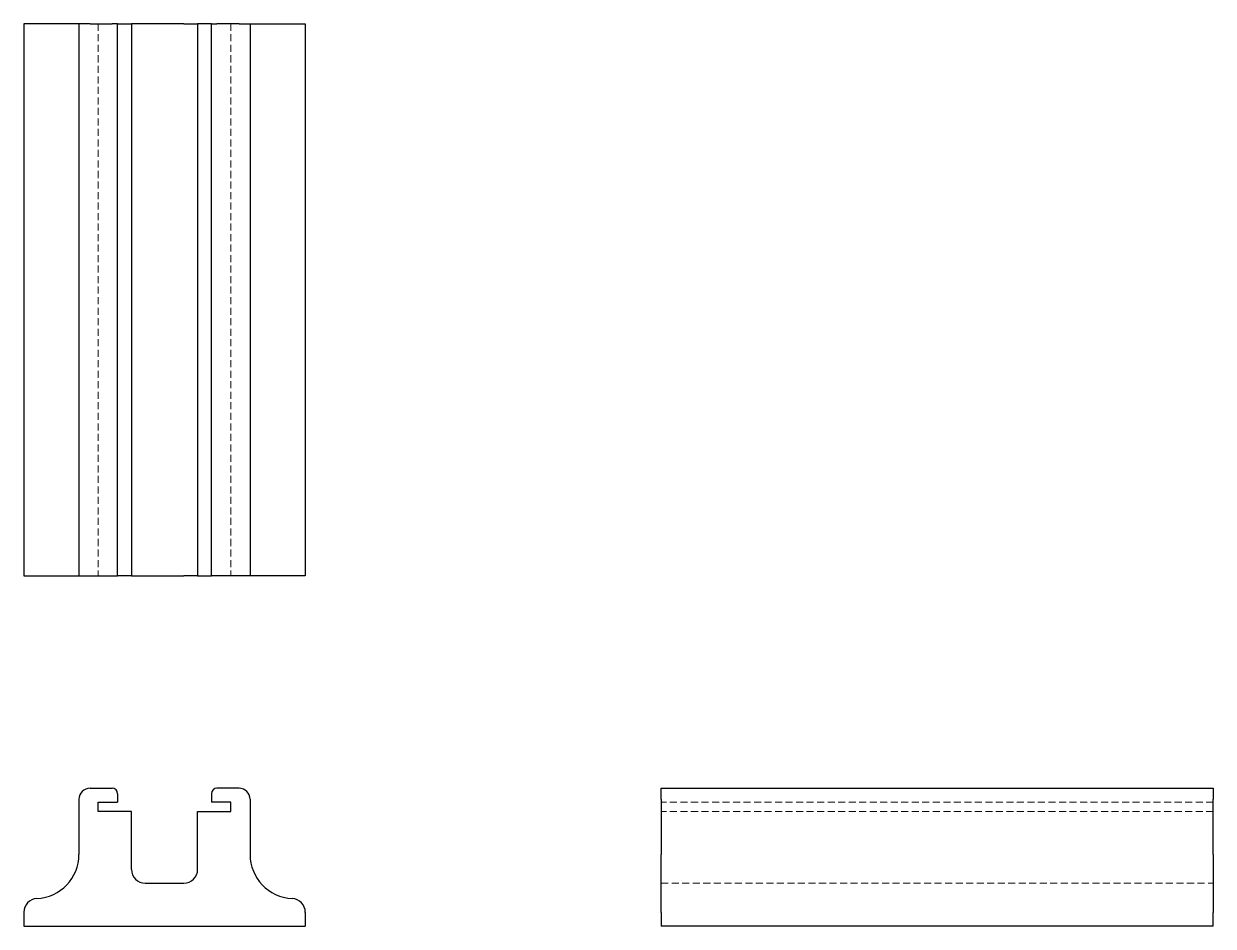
# Model space of a CAD drawing. Header units: millimetres. Extents: x 57 to 273, y 44 to 208.
import ezdxf

# ---------------------------------------------------------------- set-up
doc = ezdxf.new("R2010")
doc.units = ezdxf.units.MM
doc.linetypes.add('HIDDEN', pattern=[1.905, 1.27, -0.635])

msp = doc.modelspace()

# ---------------------------------------------------------------- linework, layer by layer
at = {"color": 7, "linetype": 'Continuous', "lineweight": 25}
for p, q in [((57.5, 208), (57.5, 108)), ((59.88, 208), (57.5, 208)), ((67.5, 208), (59.88, 208)), ((67.5, 208), (67.5, 108)), ((69.5, 208), (67.5, 208)), ((69.5, 208), (73.5, 208)), ((74.5, 208), (73.5, 208)), ((74.5, 108), (74.5, 208)), ((74.5, 208), (77, 208)), ((77, 208), (77, 108)), ((79.5, 208), (77, 208)), ((86.5, 208), (79.5, 208)), ((86.5, 208), (89, 208)), ((89, 208), (89, 108)), ((91.5, 208), (89, 208)), ((91.5, 108), (91.5, 208)), ((91.5, 208), (92.5, 208)), ((96.5, 208), (92.5, 208)), ((96.5, 208), (98.5, 208)), ((98.5, 208), (98.5, 108)), ((98.5, 208), (106.12, 208)), ((106.12, 208), (108.5, 208)), ((108.5, 208), (108.5, 108)), ((57.5, 108), (59.88, 108)), ((59.88, 108), (67.5, 108)), ((67.5, 108), (69.5, 108)), ((69.5, 108), (73.5, 108)), ((73.5, 108), (74.5, 108)), ((77, 108), (74.5, 108)), ((77, 108), (79.5, 108)), ((79.5, 108), (86.5, 108)), ((89, 108), (86.5, 108)), ((89, 108), (91.5, 108)), ((92.5, 108), (91.5, 108)), ((96.5, 108), (92.5, 108)), ((98.5, 108), (96.5, 108)), ((106.12, 108), (98.5, 108)), ((108.5, 108), (106.12, 108)), ((69.5, 69.5), (73.5, 69.5)), ((96.5, 69.5), (92.5, 69.5)), ((173, 69.5), (273, 69.5)), ((173, 67.5), (173, 69.5)), ((273, 69.5), (273, 67.5)), ((67.5, 67.5), (67.5, 57.5)), ((71, 67), (74.5, 67)), ((71, 65.3), (71, 67)), ((74.5, 68.5), (74.5, 67)), ((91.5, 68.5), (91.5, 67)), ((95, 67), (91.5, 67)), ((95, 65.3), (95, 67)), ((98.5, 67.5), (98.5, 57.5)), ((173, 67.5), (173, 57.5)), ((273, 57.5), (273, 67.5)), ((77, 65.3), (71, 65.3)), ((77, 54.8), (77, 65.3)), ((89, 54.8), (89, 65.3)), ((89, 65.3), (95, 65.3)), ((173, 49.51), (173, 57.5)), ((273, 57.5), (273, 49.51)), ((79.5, 52.3), (86.5, 52.3)), ((173, 47.01), (173, 49.51)), ((273, 49.51), (273, 47.01)), ((57.5, 47.01), (57.5, 44.5)), ((108.5, 47.01), (108.5, 44.5)), ((173, 47.01), (173, 44.5)), ((273, 44.5), (273, 47.01)), ((57.5, 44.5), (108.5, 44.5)), ((273, 44.5), (173, 44.5))]:
    msp.add_line(p, q, dxfattribs=at)
at = {"color": 7, "linetype": 'HIDDEN', "lineweight": 18}
for p, q in [((71, 208), (71, 108)), ((95, 208), (95, 108)), ((273, 67), (173, 67)), ((273, 65.3), (173, 65.3)), ((173, 52.3), (273, 52.3))]:
    msp.add_line(p, q, dxfattribs=at)
at = {"color": 7, "linetype": 'Continuous', "lineweight": 25}
for centre, radius, start, end in [((69.5, 67.5), 2, 90, 180), ((73.5, 68.5), 1, 0, 90), ((92.5, 68.5), 1, 90, 180), ((96.5, 67.5), 2, 0, 90), ((59.5, 57.5), 8, 272.7294, 0), ((106.5, 57.5), 8, 180, 267.2706), ((79.5, 54.8), 2.5, 180, 270), ((86.5, 54.8), 2.5, 270, 0), ((60, 47.01), 2.5, 92.7294, 180), ((106, 47.01), 2.5, 0, 87.2706)]:
    msp.add_arc(centre, radius, start, end, dxfattribs=at)

doc.saveas('drawing.dxf')
